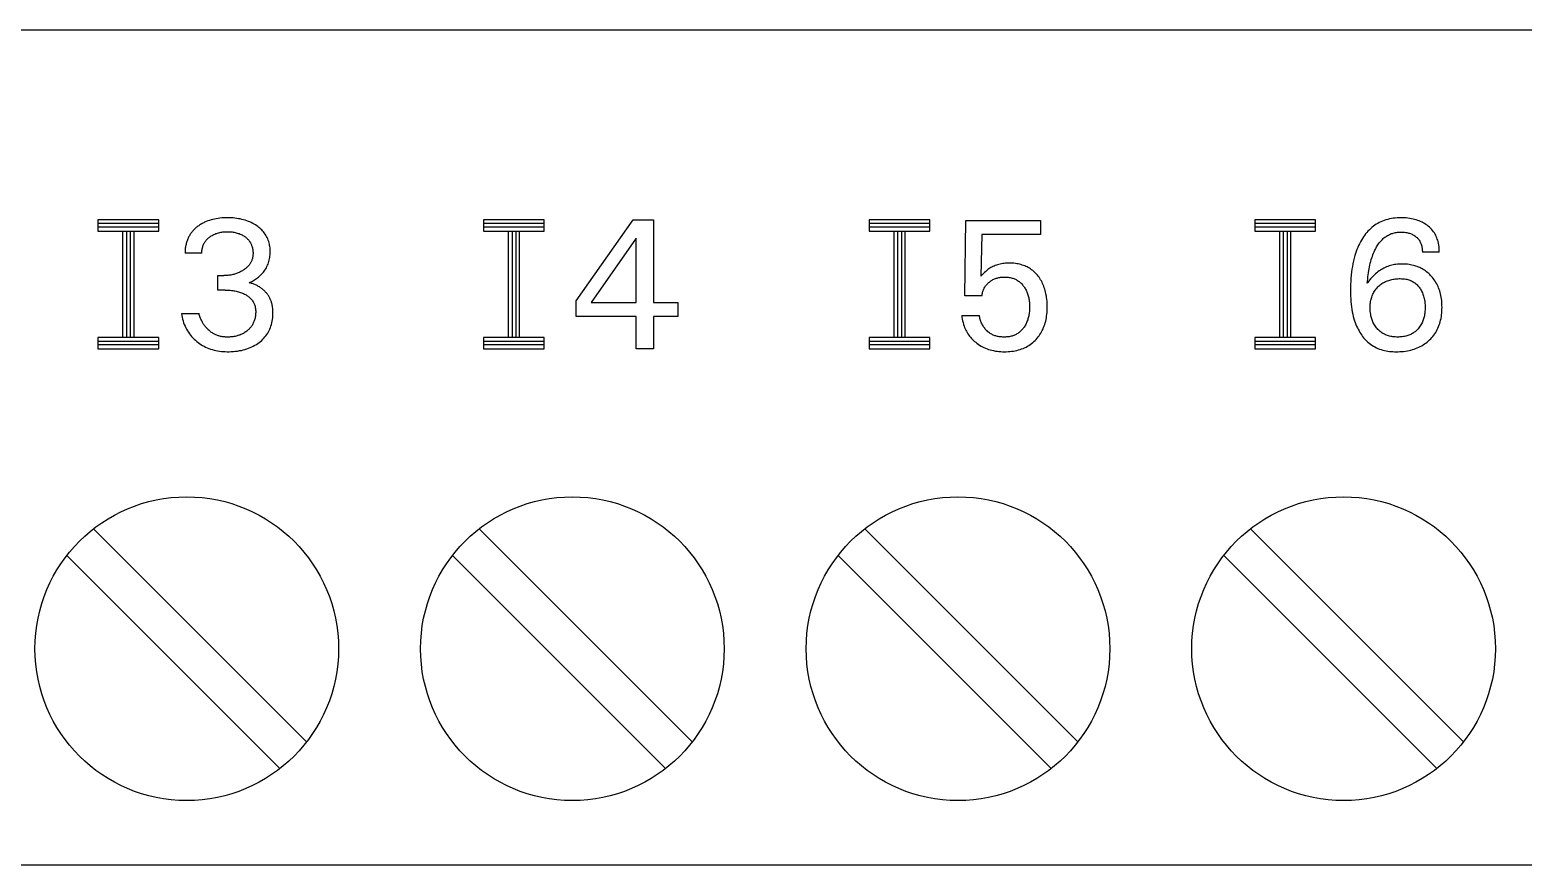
# Model space of a CAD drawing. Extents: x 0 to 420, y 0 to 297.
# Drawn here: x 115.29 to 134.96, y 242.03 to 253.03 of the extents above; entities that cross this region are included whole.
import ezdxf

# ---------------------------------------------------------------- set-up
doc = ezdxf.new("R2010")
doc.units = 0
doc.header["$LTSCALE"] = 23.1
doc.layers.add('10000_FRONT', color=7, linetype='CONTINUOUS')

msp = doc.modelspace()

# ---------------------------------------------------------------- linework, layer by layer
at = {"layer": '10000_FRONT', "color": 7, "linetype": 'CONTINUOUS'}
for p, q in [((89.189, 253.026), (194.189, 253.026)), ((116.189, 250.526), (116.189, 250.376)), ((116.989, 250.526), (116.189, 250.526)), ((116.989, 250.476), (116.189, 250.476)), ((116.989, 250.426), (116.189, 250.426)), ((116.989, 250.376), (116.989, 250.526)), ((121.269, 250.526), (121.269, 250.376)), ((122.069, 250.526), (121.269, 250.526)), ((122.069, 250.476), (121.269, 250.476)), ((122.069, 250.426), (121.269, 250.426)), ((122.069, 250.376), (122.069, 250.526)), ((122.489, 249.456), (123.238, 250.526)), ((123.238, 250.526), (123.507, 250.526)), ((123.507, 250.526), (123.507, 249.436)), ((126.349, 250.526), (126.349, 250.376)), ((127.149, 250.526), (126.349, 250.526)), ((127.149, 250.476), (126.349, 250.476)), ((127.149, 250.426), (126.349, 250.426)), ((127.149, 250.376), (127.149, 250.526)), ((127.607, 249.522), (127.622, 250.516)), ((127.622, 250.516), (128.606, 250.516)), ((128.606, 250.516), (128.606, 250.33)), ((131.429, 250.526), (131.429, 250.376)), ((132.229, 250.526), (131.429, 250.526)), ((132.229, 250.476), (131.429, 250.476)), ((132.229, 250.426), (131.429, 250.426)), ((132.229, 250.376), (132.229, 250.526)), ((116.189, 250.376), (116.989, 250.376)), ((116.514, 250.376), (116.514, 248.976)), ((116.564, 250.376), (116.564, 248.976)), ((116.614, 250.376), (116.614, 248.976)), ((116.664, 248.976), (116.664, 250.376)), ((121.269, 250.376), (122.069, 250.376)), ((121.594, 250.376), (121.594, 248.976)), ((121.644, 250.376), (121.644, 248.976)), ((121.694, 250.376), (121.694, 248.976)), ((121.744, 248.976), (121.744, 250.376)), ((123.279, 250.283), (122.687, 249.436)), ((123.279, 249.436), (123.279, 250.283)), ((126.349, 250.376), (127.149, 250.376)), ((126.674, 250.376), (126.674, 248.976)), ((126.724, 250.376), (126.724, 248.976)), ((126.774, 250.376), (126.774, 248.976)), ((126.824, 248.976), (126.824, 250.376)), ((127.835, 250.33), (127.822, 249.783)), ((128.606, 250.33), (127.835, 250.33)), ((131.429, 250.376), (132.229, 250.376)), ((131.754, 250.376), (131.754, 248.976)), ((131.804, 250.376), (131.804, 248.976)), ((131.854, 250.376), (131.854, 248.976)), ((131.904, 248.976), (131.904, 250.376)), ((117.557, 250.083), (117.337, 250.083)), ((133.86, 250.1), (133.637, 250.1)), ((117.77, 249.599), (117.77, 249.789)), ((117.77, 249.789), (117.846, 249.789)), ((117.863, 249.599), (117.77, 249.599)), ((122.489, 249.251), (122.489, 249.456)), ((127.835, 249.522), (127.607, 249.522)), ((117.289, 249.289), (117.521, 249.289)), ((123.279, 249.251), (122.489, 249.251)), ((122.687, 249.436), (123.279, 249.436)), ((123.279, 248.826), (123.279, 249.251)), ((123.507, 249.436), (123.828, 249.436)), ((123.507, 249.251), (123.507, 248.826)), ((123.828, 249.251), (123.507, 249.251)), ((123.828, 249.436), (123.828, 249.251)), ((127.569, 249.263), (127.801, 249.263)), ((116.189, 248.976), (116.189, 248.826)), ((116.989, 248.976), (116.189, 248.976)), ((116.189, 248.926), (116.989, 248.926)), ((116.989, 248.876), (116.189, 248.876)), ((116.989, 248.826), (116.989, 248.976)), ((121.269, 248.976), (121.269, 248.826)), ((122.069, 248.976), (121.269, 248.976)), ((121.269, 248.926), (122.069, 248.926)), ((122.069, 248.876), (121.269, 248.876)), ((122.069, 248.826), (122.069, 248.976)), ((126.349, 248.976), (126.349, 248.826)), ((127.149, 248.976), (126.349, 248.976)), ((126.349, 248.926), (127.149, 248.926)), ((127.149, 248.876), (126.349, 248.876)), ((127.149, 248.826), (127.149, 248.976)), ((131.429, 248.976), (131.429, 248.826)), ((132.229, 248.976), (131.429, 248.976)), ((131.429, 248.926), (132.229, 248.926)), ((132.229, 248.876), (131.429, 248.876)), ((132.229, 248.826), (132.229, 248.976)), ((116.189, 248.826), (116.989, 248.826)), ((121.269, 248.826), (122.069, 248.826)), ((123.507, 248.826), (123.279, 248.826)), ((126.349, 248.826), (127.149, 248.826)), ((131.429, 248.826), (132.229, 248.826)), ((118.938, 243.649), (116.132, 246.455)), ((124.018, 243.649), (121.212, 246.455)), ((129.098, 243.649), (126.292, 246.455)), ((134.178, 243.649), (131.372, 246.455)), ((115.779, 246.102), (118.585, 243.296)), ((120.859, 246.102), (123.665, 243.296)), ((125.939, 246.102), (128.745, 243.296)), ((131.019, 246.102), (133.825, 243.296)), ((194.189, 242.026), (89.189, 242.026))]:
    msp.add_line(p, q, dxfattribs=at)
for points in [[(117.616, 250.502), (117.605, 250.497), (117.593, 250.491), (117.582, 250.486), (117.571, 250.48), (117.56, 250.474), (117.549, 250.468), (117.538, 250.461), (117.527, 250.454), (117.517, 250.447), (117.507, 250.44), (117.498, 250.433), (117.489, 250.426), (117.48, 250.419), (117.472, 250.412), (117.464, 250.404), (117.456, 250.396), (117.448, 250.388), (117.44, 250.38), (117.433, 250.372), (117.426, 250.363), (117.419, 250.354), (117.412, 250.345), (117.405, 250.335), (117.399, 250.325), (117.393, 250.315), (117.387, 250.304), (117.382, 250.294), (117.377, 250.283), (117.372, 250.272), (117.367, 250.261), (117.363, 250.249), (117.359, 250.238), (117.356, 250.226), (117.352, 250.214), (117.349, 250.201), (117.346, 250.188), (117.344, 250.175), (117.342, 250.162), (117.34, 250.149), (117.338, 250.136), (117.338, 250.123), (117.337, 250.109), (117.337, 250.096), (117.337, 250.083)], [(118.179, 249.695), (118.194, 249.702), (118.208, 249.709), (118.223, 249.717), (118.237, 249.724), (118.25, 249.733), (118.264, 249.741), (118.277, 249.751), (118.29, 249.76), (118.303, 249.77), (118.317, 249.782), (118.33, 249.794), (118.343, 249.807), (118.356, 249.82), (118.368, 249.834), (118.379, 249.848), (118.389, 249.863), (118.399, 249.878), (118.408, 249.893), (118.416, 249.909), (118.423, 249.925), (118.43, 249.941), (118.436, 249.957), (118.441, 249.974), (118.446, 249.992), (118.45, 250.01), (118.453, 250.029), (118.455, 250.047), (118.457, 250.065), (118.458, 250.084), (118.458, 250.103), (118.458, 250.12), (118.457, 250.137), (118.456, 250.154), (118.454, 250.171), (118.451, 250.188), (118.448, 250.205), (118.444, 250.222), (118.439, 250.238), (118.433, 250.256), (118.426, 250.273), (118.418, 250.289), (118.41, 250.306), (118.4, 250.322), (118.39, 250.337), (118.38, 250.352), (118.369, 250.365), (118.358, 250.378), (118.346, 250.391), (118.334, 250.402), (118.322, 250.414), (118.308, 250.425), (118.295, 250.435), (118.281, 250.445), (118.264, 250.456), (118.246, 250.467), (118.228, 250.477), (118.209, 250.487), (118.19, 250.496), (118.171, 250.504), (118.15, 250.511), (118.129, 250.518), (118.107, 250.525), (118.086, 250.53), (118.064, 250.535), (118.042, 250.539), (118.018, 250.543), (117.994, 250.546), (117.97, 250.548), (117.946, 250.55), (117.921, 250.551), (117.897, 250.551), (117.872, 250.551), (117.847, 250.55), (117.821, 250.548), (117.796, 250.546), (117.771, 250.542), (117.746, 250.539), (117.724, 250.534), (117.702, 250.529), (117.68, 250.524), (117.659, 250.517), (117.637, 250.51), (117.616, 250.502)], [(133.86, 250.1), (133.859, 250.123), (133.858, 250.146), (133.856, 250.169), (133.853, 250.192), (133.849, 250.215), (133.843, 250.237), (133.839, 250.254), (133.833, 250.271), (133.827, 250.288), (133.82, 250.304), (133.812, 250.32), (133.804, 250.336), (133.795, 250.351), (133.783, 250.368), (133.771, 250.384), (133.758, 250.399), (133.744, 250.414), (133.729, 250.428), (133.714, 250.441), (133.698, 250.453), (133.682, 250.464), (133.666, 250.475), (133.649, 250.485), (133.632, 250.494), (133.614, 250.502), (133.595, 250.51), (133.575, 250.517), (133.555, 250.524), (133.535, 250.53), (133.514, 250.534), (133.494, 250.539), (133.47, 250.543), (133.447, 250.546), (133.423, 250.548), (133.4, 250.55), (133.376, 250.551), (133.352, 250.551), (133.328, 250.55), (133.303, 250.549), (133.278, 250.547), (133.253, 250.544), (133.229, 250.541), (133.204, 250.536), (133.18, 250.53), (133.156, 250.523), (133.133, 250.516), (133.111, 250.507), (133.09, 250.498), (133.069, 250.488), (133.049, 250.477), (133.029, 250.465), (133.01, 250.453), (132.991, 250.439), (132.973, 250.425), (132.956, 250.41), (132.938, 250.393), (132.92, 250.375), (132.904, 250.357), (132.888, 250.338), (132.873, 250.318), (132.859, 250.298), (132.846, 250.277), (132.833, 250.256), (132.821, 250.234), (132.808, 250.209), (132.796, 250.184), (132.785, 250.158), (132.774, 250.132), (132.765, 250.106), (132.756, 250.079), (132.747, 250.053), (132.738, 250.018), (132.729, 249.982), (132.721, 249.946), (132.714, 249.911), (132.708, 249.874), (132.703, 249.838), (132.698, 249.797), (132.695, 249.756), (132.692, 249.715), (132.69, 249.673), (132.689, 249.632), (132.689, 249.591)], [(117.557, 250.083), (117.557, 250.096), (117.558, 250.108), (117.559, 250.12), (117.56, 250.132), (117.563, 250.144), (117.565, 250.156), (117.569, 250.168), (117.572, 250.179), (117.576, 250.19), (117.581, 250.2), (117.586, 250.211), (117.591, 250.221), (117.597, 250.23), (117.603, 250.24), (117.609, 250.248), (117.616, 250.256), (117.623, 250.264), (117.63, 250.271), (117.637, 250.278), (117.645, 250.285), (117.653, 250.292), (117.661, 250.298), (117.671, 250.305), (117.682, 250.313), (117.693, 250.319), (117.705, 250.326), (117.716, 250.331), (117.728, 250.337), (117.741, 250.342), (117.753, 250.346), (117.766, 250.35), (117.779, 250.354), (117.793, 250.357), (117.806, 250.36), (117.821, 250.362), (117.835, 250.364), (117.85, 250.366), (117.865, 250.367), (117.88, 250.368), (117.895, 250.368), (117.91, 250.368), (117.925, 250.367), (117.94, 250.366), (117.955, 250.364), (117.97, 250.362), (117.985, 250.36), (117.998, 250.357), (118.012, 250.354), (118.025, 250.35), (118.038, 250.346), (118.051, 250.342), (118.064, 250.337), (118.076, 250.331), (118.087, 250.326), (118.098, 250.319), (118.109, 250.313), (118.12, 250.305), (118.131, 250.298), (118.139, 250.292), (118.146, 250.285), (118.154, 250.278), (118.161, 250.271), (118.168, 250.264), (118.175, 250.256), (118.181, 250.248), (118.187, 250.24), (118.192, 250.232), (118.198, 250.223), (118.202, 250.214), (118.207, 250.205), (118.211, 250.196), (118.214, 250.187), (118.218, 250.177), (118.221, 250.168), (118.224, 250.156), (118.226, 250.143), (118.229, 250.131), (118.23, 250.119), (118.231, 250.106), (118.232, 250.094), (118.232, 250.081)], [(132.911, 249.688), (132.914, 249.716), (132.916, 249.744), (132.919, 249.772), (132.922, 249.8), (132.926, 249.828), (132.931, 249.856), (132.935, 249.88), (132.94, 249.904), (132.945, 249.929), (132.951, 249.953), (132.957, 249.977), (132.964, 250.001), (132.97, 250.022), (132.978, 250.043), (132.985, 250.064), (132.993, 250.084), (133.002, 250.104), (133.011, 250.124), (133.019, 250.139), (133.026, 250.153), (133.034, 250.167), (133.042, 250.181), (133.051, 250.194), (133.06, 250.207), (133.069, 250.22), (133.079, 250.233), (133.09, 250.245), (133.101, 250.257), (133.111, 250.267), (133.121, 250.276), (133.131, 250.285), (133.142, 250.294), (133.154, 250.302), (133.165, 250.31), (133.177, 250.318), (133.189, 250.324), (133.202, 250.331), (133.214, 250.336), (133.227, 250.342), (133.241, 250.346), (133.254, 250.35), (133.268, 250.353), (133.282, 250.356), (133.296, 250.359), (133.31, 250.36), (133.324, 250.362), (133.338, 250.363), (133.352, 250.363), (133.369, 250.363), (133.385, 250.362), (133.401, 250.36), (133.417, 250.358), (133.433, 250.356), (133.445, 250.353), (133.456, 250.35), (133.468, 250.347), (133.479, 250.343), (133.49, 250.338), (133.501, 250.333), (133.513, 250.327), (133.525, 250.321), (133.536, 250.313), (133.547, 250.305), (133.557, 250.297), (133.566, 250.289), (133.574, 250.281), (133.581, 250.272), (133.588, 250.263), (133.595, 250.254), (133.601, 250.244), (133.607, 250.234), (133.612, 250.223), (133.617, 250.213), (133.621, 250.202), (133.625, 250.19), (133.628, 250.179), (133.631, 250.166), (133.633, 250.153), (133.635, 250.14), (133.636, 250.126), (133.637, 250.113), (133.637, 250.1)], [(118.232, 250.081), (118.232, 250.072), (118.231, 250.064), (118.23, 250.055), (118.229, 250.046), (118.228, 250.038), (118.227, 250.029), (118.225, 250.02), (118.223, 250.012), (118.22, 250.004), (118.218, 249.995), (118.215, 249.987), (118.211, 249.98), (118.208, 249.972), (118.204, 249.964), (118.199, 249.957), (118.195, 249.949), (118.19, 249.942), (118.185, 249.935), (118.18, 249.929), (118.175, 249.922), (118.168, 249.915), (118.162, 249.908), (118.155, 249.901), (118.148, 249.895), (118.141, 249.889), (118.134, 249.883), (118.126, 249.877), (118.119, 249.871), (118.111, 249.866), (118.103, 249.86), (118.092, 249.854), (118.082, 249.848), (118.071, 249.842), (118.059, 249.836), (118.048, 249.831), (118.037, 249.826), (118.025, 249.821), (118.013, 249.817), (118.001, 249.813), (117.989, 249.809), (117.977, 249.805), (117.965, 249.802), (117.952, 249.8), (117.94, 249.797), (117.926, 249.795), (117.913, 249.793), (117.9, 249.792), (117.886, 249.791), (117.873, 249.79), (117.86, 249.79), (117.846, 249.789)], [(128.687, 249.502), (128.684, 249.517), (128.682, 249.533), (128.678, 249.552), (128.673, 249.572), (128.668, 249.592), (128.663, 249.611), (128.656, 249.63), (128.65, 249.649), (128.642, 249.668), (128.634, 249.685), (128.626, 249.702), (128.617, 249.719), (128.608, 249.735), (128.598, 249.751), (128.587, 249.767), (128.576, 249.782), (128.565, 249.796), (128.553, 249.809), (128.542, 249.822), (128.529, 249.834), (128.516, 249.845), (128.503, 249.857), (128.489, 249.867), (128.475, 249.877), (128.46, 249.887), (128.445, 249.895), (128.43, 249.903), (128.414, 249.911), (128.398, 249.918), (128.382, 249.924), (128.366, 249.929), (128.349, 249.934), (128.331, 249.939), (128.312, 249.943), (128.293, 249.946), (128.275, 249.949), (128.256, 249.951), (128.237, 249.952), (128.218, 249.953), (128.199, 249.953), (128.18, 249.953), (128.162, 249.952), (128.144, 249.951), (128.126, 249.949), (128.108, 249.947), (128.09, 249.944), (128.073, 249.94), (128.057, 249.937), (128.041, 249.932), (128.025, 249.927), (128.01, 249.921), (127.994, 249.915), (127.98, 249.909), (127.965, 249.902), (127.952, 249.894), (127.938, 249.886), (127.925, 249.877), (127.912, 249.868), (127.902, 249.86), (127.893, 249.853), (127.884, 249.845), (127.869, 249.831), (127.854, 249.817), (127.838, 249.8), (127.822, 249.783)], [(133.896, 249.371), (133.895, 249.394), (133.895, 249.417), (133.893, 249.439), (133.891, 249.462), (133.888, 249.484), (133.885, 249.506), (133.88, 249.528), (133.876, 249.549), (133.871, 249.568), (133.865, 249.588), (133.858, 249.608), (133.851, 249.627), (133.843, 249.646), (133.834, 249.664), (133.825, 249.682), (133.815, 249.699), (133.805, 249.716), (133.794, 249.732), (133.782, 249.748), (133.77, 249.764), (133.757, 249.779), (133.745, 249.792), (133.733, 249.804), (133.72, 249.816), (133.707, 249.828), (133.693, 249.839), (133.679, 249.85), (133.664, 249.86), (133.649, 249.87), (133.634, 249.879), (133.618, 249.887), (133.602, 249.895), (133.586, 249.902), (133.569, 249.908), (133.552, 249.914), (133.536, 249.919), (133.518, 249.924), (133.499, 249.929), (133.48, 249.933), (133.461, 249.936), (133.442, 249.938), (133.423, 249.94), (133.403, 249.942), (133.384, 249.942), (133.364, 249.942), (133.346, 249.942), (133.327, 249.941), (133.308, 249.939), (133.289, 249.937), (133.271, 249.934), (133.252, 249.931), (133.234, 249.927), (133.216, 249.922), (133.198, 249.917), (133.181, 249.911), (133.164, 249.904), (133.147, 249.897), (133.13, 249.889), (133.114, 249.88), (133.098, 249.871), (133.083, 249.861), (133.067, 249.85), (133.051, 249.839), (133.036, 249.827), (133.021, 249.814), (133.006, 249.801), (132.992, 249.787), (132.979, 249.774), (132.966, 249.759), (132.955, 249.747), (132.945, 249.735), (132.936, 249.724), (132.927, 249.712), (132.919, 249.7), (132.911, 249.688)], [(118.489, 249.375), (118.488, 249.385), (118.486, 249.395), (118.484, 249.405), (118.482, 249.415), (118.48, 249.424), (118.477, 249.434), (118.474, 249.444), (118.471, 249.453), (118.467, 249.463), (118.463, 249.472), (118.459, 249.481), (118.455, 249.491), (118.45, 249.5), (118.445, 249.509), (118.439, 249.518), (118.434, 249.527), (118.428, 249.536), (118.421, 249.544), (118.415, 249.553), (118.408, 249.561), (118.401, 249.569), (118.394, 249.577), (118.386, 249.584), (118.379, 249.592), (118.371, 249.599), (118.363, 249.606), (118.354, 249.613), (118.345, 249.62), (118.336, 249.627), (118.326, 249.634), (118.316, 249.64), (118.306, 249.646), (118.296, 249.652), (118.286, 249.657), (118.276, 249.663), (118.265, 249.667), (118.255, 249.672), (118.244, 249.676), (118.233, 249.68), (118.223, 249.684), (118.212, 249.687), (118.201, 249.69), (118.19, 249.693), (118.179, 249.695)], [(127.835, 249.522), (127.836, 249.534), (127.838, 249.546), (127.84, 249.558), (127.843, 249.57), (127.847, 249.582), (127.851, 249.594), (127.855, 249.604), (127.86, 249.615), (127.865, 249.625), (127.871, 249.635), (127.877, 249.645), (127.883, 249.655), (127.891, 249.664), (127.898, 249.673), (127.906, 249.681), (127.915, 249.69), (127.923, 249.698), (127.932, 249.705), (127.941, 249.712), (127.951, 249.719), (127.96, 249.725), (127.97, 249.731), (127.98, 249.736), (127.99, 249.741), (128.001, 249.746), (128.012, 249.75), (128.023, 249.754), (128.034, 249.757), (128.045, 249.76), (128.057, 249.763), (128.069, 249.765), (128.081, 249.767), (128.094, 249.768), (128.106, 249.769), (128.119, 249.77), (128.131, 249.77), (128.144, 249.77), (128.156, 249.769), (128.169, 249.768), (128.182, 249.767), (128.194, 249.765), (128.207, 249.763), (128.219, 249.76), (128.231, 249.757), (128.242, 249.754), (128.253, 249.75), (128.264, 249.745), (128.275, 249.741), (128.285, 249.736), (128.295, 249.73), (128.305, 249.724), (128.315, 249.718), (128.324, 249.711), (128.333, 249.703), (128.342, 249.696), (128.351, 249.688), (128.359, 249.679), (128.367, 249.67), (128.374, 249.661), (128.382, 249.652), (128.389, 249.642), (128.397, 249.631), (128.403, 249.62), (128.41, 249.609), (128.416, 249.598), (128.421, 249.586), (128.427, 249.575), (128.432, 249.562), (128.436, 249.549), (128.441, 249.536), (128.444, 249.523), (128.448, 249.51), (128.451, 249.497), (128.454, 249.483), (128.456, 249.469), (128.458, 249.454), (128.46, 249.439), (128.461, 249.424), (128.462, 249.409), (128.462, 249.394), (128.462, 249.379), (128.462, 249.363), (128.462, 249.347), (128.461, 249.331), (128.459, 249.315)], [(133.569, 249.077), (133.56, 249.068), (133.55, 249.059), (133.54, 249.051), (133.529, 249.043), (133.518, 249.036), (133.507, 249.028), (133.495, 249.022), (133.483, 249.015), (133.47, 249.01), (133.457, 249.004), (133.444, 249), (133.431, 248.996), (133.417, 248.992), (133.402, 248.989), (133.387, 248.986), (133.372, 248.983), (133.356, 248.982), (133.341, 248.981), (133.326, 248.98), (133.31, 248.98), (133.295, 248.98), (133.28, 248.981), (133.264, 248.982), (133.249, 248.984), (133.234, 248.986), (133.219, 248.989), (133.204, 248.992), (133.191, 248.996), (133.178, 249), (133.165, 249.005), (133.152, 249.01), (133.139, 249.016), (133.127, 249.022), (133.115, 249.029), (133.103, 249.036), (133.092, 249.044), (133.081, 249.053), (133.071, 249.062), (133.061, 249.071), (133.051, 249.081), (133.042, 249.091), (133.031, 249.103), (133.022, 249.115), (133.013, 249.128), (133.005, 249.141), (132.997, 249.154), (132.99, 249.168), (132.984, 249.181), (132.979, 249.194), (132.974, 249.207), (132.97, 249.22), (132.966, 249.234), (132.962, 249.247), (132.959, 249.261), (132.956, 249.279), (132.953, 249.297), (132.951, 249.315), (132.95, 249.333), (132.949, 249.351), (132.949, 249.369), (132.949, 249.385), (132.95, 249.401), (132.951, 249.417), (132.953, 249.432), (132.955, 249.448), (132.958, 249.464), (132.961, 249.479), (132.965, 249.493), (132.969, 249.507), (132.974, 249.521), (132.979, 249.534), (132.985, 249.547), (132.991, 249.56), (132.998, 249.573), (133.005, 249.585), (133.013, 249.597), (133.022, 249.608), (133.03, 249.619), (133.04, 249.63), (133.049, 249.64), (133.06, 249.65)], [(133.06, 249.65), (133.07, 249.659), (133.081, 249.668), (133.092, 249.676), (133.103, 249.684), (133.115, 249.692), (133.127, 249.699), (133.139, 249.705), (133.152, 249.711), (133.165, 249.717), (133.179, 249.722), (133.193, 249.727), (133.207, 249.731), (133.221, 249.735), (133.235, 249.739), (133.25, 249.742), (133.266, 249.744), (133.282, 249.746), (133.298, 249.748), (133.314, 249.749), (133.33, 249.75), (133.346, 249.75), (133.361, 249.749), (133.375, 249.749), (133.389, 249.747), (133.403, 249.746), (133.417, 249.743), (133.431, 249.741), (133.445, 249.737), (133.457, 249.733), (133.47, 249.729), (133.482, 249.724), (133.494, 249.719), (133.505, 249.713), (133.516, 249.706), (133.527, 249.699), (133.538, 249.692), (133.548, 249.684), (133.558, 249.675), (133.567, 249.666), (133.576, 249.656), (133.585, 249.647), (133.593, 249.636), (133.602, 249.625), (133.61, 249.613), (133.618, 249.6), (133.625, 249.587), (133.631, 249.574), (133.637, 249.561), (133.643, 249.547), (133.649, 249.532), (133.653, 249.517), (133.657, 249.502), (133.661, 249.487), (133.664, 249.472), (133.667, 249.455), (133.669, 249.438), (133.671, 249.421), (133.672, 249.403), (133.673, 249.386), (133.673, 249.369), (133.673, 249.353), (133.672, 249.338), (133.671, 249.322), (133.67, 249.306), (133.668, 249.291), (133.665, 249.275), (133.663, 249.26), (133.66, 249.246), (133.656, 249.232), (133.652, 249.219), (133.648, 249.205), (133.643, 249.192), (133.637, 249.179), (133.632, 249.167), (133.625, 249.153), (133.617, 249.139), (133.608, 249.126), (133.6, 249.114), (133.59, 249.101), (133.58, 249.089), (133.575, 249.083), (133.569, 249.077)], [(117.863, 249.599), (117.88, 249.599), (117.897, 249.598), (117.914, 249.597), (117.93, 249.596), (117.947, 249.594), (117.964, 249.592), (117.979, 249.59), (117.994, 249.587), (118.009, 249.584), (118.024, 249.581), (118.039, 249.577), (118.053, 249.572), (118.067, 249.568), (118.08, 249.563), (118.093, 249.558), (118.106, 249.552), (118.119, 249.545), (118.132, 249.539), (118.141, 249.534), (118.15, 249.528), (118.159, 249.522), (118.168, 249.516), (118.176, 249.51), (118.184, 249.503), (118.192, 249.496), (118.2, 249.489), (118.207, 249.481), (118.214, 249.473), (118.221, 249.464), (118.227, 249.455), (118.233, 249.446), (118.238, 249.437), (118.243, 249.427), (118.248, 249.417), (118.252, 249.407), (118.255, 249.397), (118.258, 249.388), (118.26, 249.378), (118.262, 249.368), (118.264, 249.358), (118.265, 249.348), (118.266, 249.338), (118.267, 249.327), (118.267, 249.317), (118.267, 249.304), (118.266, 249.292), (118.266, 249.279), (118.264, 249.267), (118.263, 249.254), (118.26, 249.242), (118.258, 249.23), (118.255, 249.217), (118.252, 249.206), (118.248, 249.195), (118.244, 249.185), (118.24, 249.174), (118.235, 249.164), (118.23, 249.153), (118.225, 249.143), (118.219, 249.133), (118.212, 249.124), (118.206, 249.115), (118.199, 249.106), (118.191, 249.097), (118.183, 249.089), (118.175, 249.081), (118.167, 249.073), (118.158, 249.065), (118.149, 249.057), (118.138, 249.05), (118.128, 249.043), (118.117, 249.036), (118.106, 249.029), (118.095, 249.023), (118.084, 249.018), (118.072, 249.012), (118.059, 249.007), (118.047, 249.003), (118.034, 248.999), (118.021, 248.995), (118.009, 248.992), (117.996, 248.989), (117.981, 248.987), (117.967, 248.984), (117.952, 248.983), (117.937, 248.981), (117.923, 248.98), (117.908, 248.98), (117.893, 248.98)], [(127.569, 249.263), (127.571, 249.24), (127.575, 249.216), (127.58, 249.193), (127.585, 249.17), (127.592, 249.147), (127.6, 249.125), (127.606, 249.107), (127.614, 249.09), (127.622, 249.072), (127.631, 249.056), (127.64, 249.039), (127.65, 249.023), (127.661, 249.007), (127.672, 248.992), (127.684, 248.977), (127.696, 248.963), (127.709, 248.949), (127.723, 248.936), (127.737, 248.923), (127.752, 248.911), (127.769, 248.898), (127.786, 248.885), (127.804, 248.873), (127.823, 248.862), (127.842, 248.852), (127.861, 248.842), (127.882, 248.833), (127.902, 248.825), (127.923, 248.818), (127.945, 248.811), (127.966, 248.806), (127.988, 248.801), (128.011, 248.796), (128.035, 248.793), (128.059, 248.79), (128.083, 248.788), (128.107, 248.787), (128.131, 248.787), (128.155, 248.787), (128.178, 248.788), (128.202, 248.79), (128.226, 248.793), (128.249, 248.796), (128.272, 248.8), (128.295, 248.805), (128.316, 248.81), (128.336, 248.817), (128.357, 248.823), (128.377, 248.831), (128.396, 248.84), (128.415, 248.849), (128.434, 248.859), (128.452, 248.87), (128.469, 248.882), (128.486, 248.894), (128.503, 248.907), (128.518, 248.92), (128.534, 248.935), (128.548, 248.95), (128.562, 248.965), (128.575, 248.981), (128.587, 248.997), (128.599, 249.014), (128.61, 249.032), (128.62, 249.05), (128.63, 249.068), (128.639, 249.087), (128.647, 249.107), (128.655, 249.127), (128.662, 249.147), (128.668, 249.168), (128.674, 249.189), (128.679, 249.21), (128.683, 249.233), (128.687, 249.257), (128.69, 249.281), (128.692, 249.304), (128.694, 249.328), (128.695, 249.352), (128.695, 249.376), (128.695, 249.401), (128.694, 249.426), (128.692, 249.452), (128.69, 249.477), (128.687, 249.502)], [(132.689, 249.591), (132.689, 249.555), (132.69, 249.519), (132.692, 249.483), (132.694, 249.447), (132.698, 249.411), (132.702, 249.376), (132.707, 249.345), (132.713, 249.314), (132.719, 249.283), (132.726, 249.252), (132.735, 249.222), (132.744, 249.192), (132.752, 249.17), (132.761, 249.147), (132.77, 249.125), (132.78, 249.103), (132.79, 249.082), (132.802, 249.061), (132.814, 249.04), (132.825, 249.022), (132.837, 249.005), (132.849, 248.989), (132.862, 248.972), (132.875, 248.957), (132.89, 248.941), (132.904, 248.927), (132.92, 248.913), (132.935, 248.899), (132.954, 248.886), (132.972, 248.873), (132.991, 248.861), (133.011, 248.85), (133.032, 248.84), (133.052, 248.831), (133.073, 248.822), (133.095, 248.815), (133.116, 248.809), (133.138, 248.803), (133.159, 248.799), (133.181, 248.795), (133.203, 248.792), (133.225, 248.79), (133.248, 248.788), (133.27, 248.787), (133.292, 248.787), (133.317, 248.787), (133.341, 248.788), (133.366, 248.79), (133.39, 248.792), (133.415, 248.795), (133.439, 248.799), (133.463, 248.804), (133.485, 248.809), (133.506, 248.815), (133.527, 248.822), (133.548, 248.829), (133.569, 248.837), (133.589, 248.846), (133.609, 248.856), (133.628, 248.866), (133.647, 248.877), (133.665, 248.889), (133.682, 248.901), (133.699, 248.914), (133.715, 248.928), (133.731, 248.942), (133.746, 248.957), (133.761, 248.973), (133.775, 248.989), (133.788, 249.006), (133.8, 249.023), (133.812, 249.041), (133.823, 249.059), (133.833, 249.078), (133.842, 249.098), (133.851, 249.118), (133.859, 249.139), (133.866, 249.16), (133.872, 249.181), (133.877, 249.202), (133.883, 249.226), (133.887, 249.25), (133.89, 249.274), (133.893, 249.298), (133.894, 249.323), (133.895, 249.347), (133.896, 249.371)], [(117.289, 249.289), (117.293, 249.265), (117.298, 249.241), (117.303, 249.217), (117.31, 249.193), (117.318, 249.169), (117.327, 249.146), (117.336, 249.124), (117.346, 249.103), (117.357, 249.083), (117.368, 249.062), (117.381, 249.043), (117.394, 249.024), (117.408, 249.005), (117.423, 248.987), (117.439, 248.97), (117.455, 248.954), (117.472, 248.938), (117.49, 248.923), (117.508, 248.908), (117.527, 248.894), (117.546, 248.881), (117.566, 248.869), (117.587, 248.858), (117.608, 248.847), (117.629, 248.837), (117.651, 248.829), (117.673, 248.821), (117.696, 248.814), (117.718, 248.807), (117.741, 248.802), (117.766, 248.797), (117.791, 248.794), (117.816, 248.791), (117.841, 248.789), (117.866, 248.788), (117.891, 248.787), (117.918, 248.787), (117.945, 248.788), (117.973, 248.79), (118, 248.793), (118.027, 248.796), (118.054, 248.801), (118.078, 248.805), (118.101, 248.811), (118.125, 248.817), (118.149, 248.825), (118.172, 248.833), (118.195, 248.842), (118.216, 248.851), (118.236, 248.861), (118.256, 248.872), (118.276, 248.884), (118.295, 248.896), (118.314, 248.91), (118.33, 248.923), (118.346, 248.936), (118.361, 248.951), (118.375, 248.966), (118.389, 248.981), (118.402, 248.997), (118.414, 249.014), (118.425, 249.032), (118.436, 249.049), (118.445, 249.068), (118.454, 249.086), (118.461, 249.105), (118.468, 249.125), (118.474, 249.144), (118.48, 249.166), (118.485, 249.188), (118.488, 249.21), (118.491, 249.233), (118.493, 249.255), (118.494, 249.278), (118.495, 249.3), (118.494, 249.319), (118.493, 249.338), (118.492, 249.356), (118.489, 249.375)], [(117.893, 248.98), (117.882, 248.98), (117.871, 248.98), (117.86, 248.981), (117.848, 248.982), (117.837, 248.984), (117.826, 248.985), (117.815, 248.987), (117.804, 248.989), (117.794, 248.992), (117.783, 248.995), (117.773, 248.998), (117.763, 249.001), (117.753, 249.005), (117.743, 249.009), (117.733, 249.014), (117.724, 249.018), (117.714, 249.023), (117.705, 249.029), (117.696, 249.034), (117.687, 249.04), (117.678, 249.046), (117.669, 249.053), (117.661, 249.06), (117.652, 249.067), (117.643, 249.074), (117.635, 249.083), (117.626, 249.091), (117.618, 249.1), (117.61, 249.109), (117.603, 249.118), (117.595, 249.128), (117.589, 249.136), (117.583, 249.145), (117.577, 249.154), (117.572, 249.164), (117.566, 249.173), (117.561, 249.183), (117.556, 249.192), (117.552, 249.202), (117.546, 249.214), (117.541, 249.226), (117.537, 249.239), (117.532, 249.251), (117.528, 249.264), (117.524, 249.277), (117.521, 249.289)], [(128.459, 249.315), (128.458, 249.301), (128.456, 249.287), (128.454, 249.273), (128.451, 249.259), (128.448, 249.246), (128.445, 249.233), (128.441, 249.219), (128.437, 249.206), (128.432, 249.193), (128.427, 249.18), (128.422, 249.169), (128.416, 249.157), (128.411, 249.145), (128.404, 249.134), (128.398, 249.123), (128.39, 249.112), (128.383, 249.101), (128.376, 249.092), (128.368, 249.083), (128.36, 249.074), (128.352, 249.065), (128.344, 249.057), (128.335, 249.049), (128.325, 249.041), (128.316, 249.034), (128.306, 249.027), (128.296, 249.021), (128.286, 249.015), (128.276, 249.01), (128.265, 249.005), (128.254, 249.001), (128.243, 248.997), (128.232, 248.993), (128.22, 248.99), (128.207, 248.987), (128.195, 248.985), (128.182, 248.983), (128.17, 248.982), (128.157, 248.981), (128.144, 248.98), (128.131, 248.98), (128.12, 248.98), (128.108, 248.98), (128.096, 248.981), (128.085, 248.982), (128.073, 248.983), (128.061, 248.985), (128.05, 248.987), (128.039, 248.989), (128.027, 248.992), (128.016, 248.995), (128.005, 248.998), (127.995, 249.002), (127.984, 249.006), (127.973, 249.011), (127.963, 249.017), (127.952, 249.023), (127.942, 249.029), (127.932, 249.036), (127.922, 249.044), (127.913, 249.051), (127.904, 249.06), (127.895, 249.068), (127.887, 249.077), (127.879, 249.086), (127.871, 249.096), (127.863, 249.106), (127.856, 249.116), (127.849, 249.128), (127.842, 249.139), (127.836, 249.151), (127.83, 249.163), (127.824, 249.175), (127.819, 249.187), (127.815, 249.2), (127.811, 249.212), (127.808, 249.225), (127.805, 249.237), (127.803, 249.25), (127.801, 249.263)]]:
    msp.add_lwpolyline(points, dxfattribs=at)
for centre in [(117.359, 244.876), (122.439, 244.876), (127.519, 244.876), (132.599, 244.876)]:
    msp.add_circle(centre, 2, dxfattribs=at)

doc.saveas('drawing.dxf')
